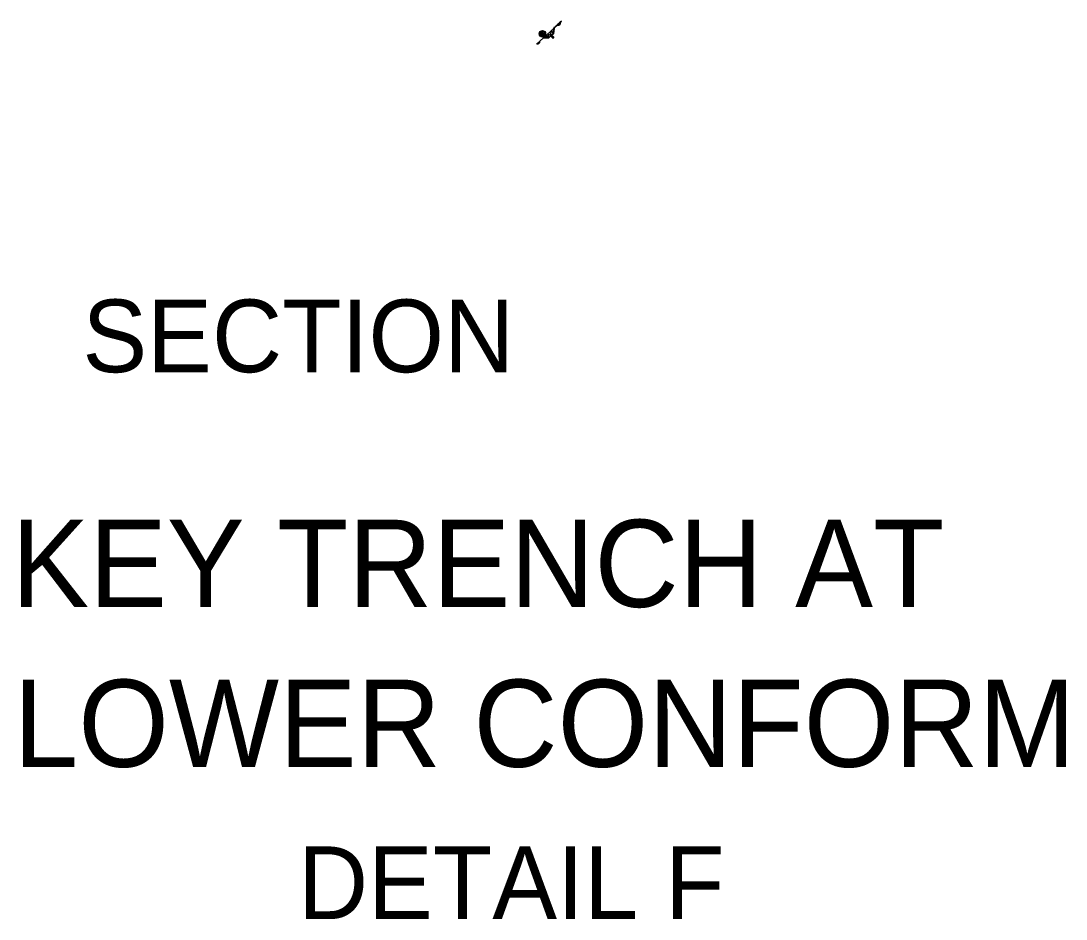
# Model space of a CAD drawing. Extents: x -3309 to -1974, y -112 to 874.
# Drawn here: x -2163.7 to -2019.8, y 87.5 to 211.1 of the extents above; entities that cross this region are included whole.
import ezdxf

# ---------------------------------------------------------------- set-up
doc = ezdxf.new("R2010")
doc.units = 0
for name, color, linetype in [('ls_AREA-EC', 7, 'Continuous'), ('ls_AREA-EC-ROLLED-PRODUCT', 7, 'Continuous'), ('mc_SLOPE-PROTECTION', 7, 'Continuous'), ('rd_PROFILE-OG', 7, 'Continuous'), ('str_Misc-Steel-A', 7, 'Continuous'), ('wpc_NO-PLOT', 7, 'Continuous'), ('wpc_TEMP-FIBER-ROLL', 7, 'Continuous')]:
    doc.layers.add(name, color=color, linetype=linetype)

msp = doc.modelspace()

# ---------------------------------------------------------------- linework, layer by layer
at = {"layer": 'ls_AREA-EC'}
for points in [[(-2090.36, 209.95), (-2090.38, 210.06), (-2090.33, 210.1), (-2090.26, 210.26), (-2090.12, 210.3), (-2090.01, 210.48), (-2089.78, 210.59), (-2089.78, 210.62)], [(-2089.78, 210.6), (-2089.75, 210.69), (-2089.71, 210.74), (-2089.55, 210.8), (-2089.49, 210.93), (-2089.3, 211.09)], [(-2091.57, 208.85), (-2091.5, 208.86), (-2091.38, 208.79), (-2091.33, 208.82), (-2091.19, 208.88), (-2091, 208.8), (-2090.85, 209.01), (-2090.71, 209.06), (-2090.61, 209.22), (-2090.43, 209.3), (-2090.45, 209.58), (-2090.41, 209.66)], [(-2090.36, 209.95), (-2090.35, 209.81), (-2090.43, 209.64)]]:
    msp.add_spline(points, degree=3, dxfattribs=at)
at = {"layer": 'ls_AREA-EC-ROLLED-PRODUCT'}
msp.add_circle((-2091.91, 209.32), 0.447, dxfattribs=at)
at = {"layer": 'mc_SLOPE-PROTECTION'}
for p, q in [((-2090.3, 210.07), (-2091.74, 208.77)), ((-2090.3, 210.07), (-2090.39, 209.3)), ((-2089.27, 211.01), (-2090.3, 210.07)), ((-2091.75, 208.77), (-2091, 208.76)), ((-2090.39, 209.3), (-2091, 208.76))]:
    msp.add_line(p, q, dxfattribs=at)
at = {"layer": 'rd_PROFILE-OG'}
for p, q in [((-2089.72, 210.58), (-2089.72, 210.4)), ((-2089.63, 210.68), (-2089.6, 210.5)), ((-2089.62, 210.65), (-2089.42, 210.68)), ((-2089.61, 210.61), (-2089.47, 210.61)), ((-2089.61, 210.55), (-2089.53, 210.54)), ((-2089.59, 210.71), (-2089.37, 210.74)), ((-2091.74, 208.77), (-2092.74, 207.88)), ((-2091.56, 208.92), (-2091.58, 208.91)), ((-2091.58, 208.91), (-2091.56, 208.9)), ((-2091.56, 208.9), (-2091.56, 208.92)), ((-2091.38, 208.86), (-2091.39, 208.85)), ((-2091.39, 208.85), (-2091.37, 208.84)), ((-2091.35, 208.86), (-2091.38, 208.86)), ((-2091.37, 208.84), (-2091.35, 208.86)), ((-2091.34, 209), (-2091.35, 208.98)), ((-2091.35, 208.98), (-2091.34, 208.97)), ((-2091.32, 208.99), (-2091.34, 209)), ((-2091.34, 208.97), (-2091.32, 208.99)), ((-2091.24, 209.09), (-2091.26, 209.07)), ((-2091.25, 209.07), (-2091.24, 209.06)), ((-2091.22, 209.08), (-2091.24, 209.09)), ((-2091.24, 209.06), (-2091.22, 209.08)), ((-2091.2, 208.95), (-2091.17, 208.95)), ((-2091.19, 208.92), (-2091.2, 208.95)), ((-2091.17, 208.95), (-2091.19, 208.92)), ((-2091.11, 208.98), (-2091.12, 208.97)), ((-2091.12, 208.97), (-2091.11, 208.96)), ((-2091.1, 209.24), (-2091.11, 209.25)), ((-2091.11, 209.25), (-2091.11, 209.25)), ((-2091.11, 209.25), (-2091.11, 209.24)), ((-2091.11, 209.24), (-2091.1, 209.24)), ((-2091.11, 208.96), (-2091.09, 208.98)), ((-2091.09, 208.98), (-2091.11, 208.98)), ((-2091.09, 209.05), (-2091.1, 209.06)), ((-2091.1, 209.06), (-2091.1, 209.05)), ((-2091.1, 209.06), (-2091.1, 209.05)), ((-2091.1, 209.05), (-2091.09, 209.05)), ((-2091.09, 208.89), (-2091.1, 208.88)), ((-2091.1, 208.88), (-2091.08, 208.88)), ((-2091.08, 208.88), (-2091.09, 208.89)), ((-2091.09, 208.89), (-2091.09, 208.89)), ((-2091.06, 209.16), (-2091.07, 209.15)), ((-2091.07, 209.15), (-2091.05, 209.14)), ((-2091.03, 209.16), (-2091.06, 209.16)), ((-2091.05, 209.14), (-2091.03, 209.16)), ((-2091.03, 208.84), (-2091.04, 208.82)), ((-2091.04, 208.83), (-2091.02, 208.81)), ((-2091, 208.83), (-2091.03, 208.84)), ((-2091.02, 208.81), (-2091, 208.83)), ((-2091, 209.02), (-2091.01, 209.04)), ((-2091.01, 209.04), (-2091.01, 209.03)), ((-2091.01, 209.04), (-2091.01, 209.02)), ((-2091.01, 209.03), (-2091, 209.02)), ((-2091, 208.98), (-2091.01, 208.99)), ((-2091.01, 208.99), (-2091.01, 208.99)), ((-2091.01, 208.99), (-2091.01, 208.98)), ((-2091.01, 208.98), (-2091, 208.98)), ((-2090.99, 209.44), (-2090.97, 209.43)), ((-2090.98, 209.44), (-2090.99, 209.43)), ((-2090.97, 209.43), (-2090.98, 209.44)), ((-2090.96, 209.28), (-2090.93, 209.28)), ((-2090.93, 209.28), (-2090.95, 209.25)), ((-2090.95, 209.25), (-2090.95, 209.28)), ((-2090.91, 209.05), (-2090.88, 209.05)), ((-2090.88, 209.05), (-2090.9, 209.02)), ((-2090.9, 209.02), (-2090.9, 209.05)), ((-2090.84, 209.22), (-2090.85, 209.23)), ((-2090.85, 209.23), (-2090.85, 209.23)), ((-2090.85, 209.23), (-2090.85, 209.22)), ((-2090.85, 209.22), (-2090.84, 209.22)), ((-2090.79, 209.39), (-2090.8, 209.37)), ((-2090.8, 209.38), (-2090.78, 209.36)), ((-2090.76, 209.38), (-2090.79, 209.39)), ((-2090.78, 209.36), (-2090.76, 209.38)), ((-2090.75, 209.52), (-2090.76, 209.5)), ((-2090.76, 209.51), (-2090.75, 209.49)), ((-2090.75, 209.49), (-2090.73, 209.52)), ((-2090.73, 209.52), (-2090.75, 209.52)), ((-2090.72, 209.15), (-2090.69, 209.16)), ((-2090.71, 209.12), (-2090.72, 209.15)), ((-2090.69, 209.16), (-2090.71, 209.12)), ((-2090.7, 209.27), (-2090.7, 209.24)), ((-2090.68, 209.27), (-2090.7, 209.27)), ((-2090.7, 209.24), (-2090.68, 209.25)), ((-2090.68, 209.25), (-2090.68, 209.27)), ((-2090.66, 209.61), (-2090.67, 209.59)), ((-2090.67, 209.6), (-2090.65, 209.59)), ((-2090.63, 209.61), (-2090.66, 209.61)), ((-2090.65, 209.59), (-2090.63, 209.61)), ((-2090.64, 209.35), (-2090.65, 209.36)), ((-2090.65, 209.36), (-2090.65, 209.36)), ((-2090.65, 209.36), (-2090.65, 209.35)), ((-2090.65, 209.35), (-2090.64, 209.35)), ((-2090.61, 209.47), (-2090.58, 209.48)), ((-2090.6, 209.44), (-2090.61, 209.47)), ((-2090.58, 209.48), (-2090.6, 209.44)), ((-2090.55, 209.4), (-2090.56, 209.42)), ((-2090.56, 209.42), (-2090.56, 209.41)), ((-2090.56, 209.41), (-2090.55, 209.4)), ((-2090.56, 209.41), (-2090.56, 209.4)), ((-2090.52, 209.51), (-2090.53, 209.49)), ((-2090.53, 209.5), (-2090.52, 209.48)), ((-2090.51, 209.76), (-2090.52, 209.77)), ((-2090.52, 209.77), (-2090.52, 209.77)), ((-2090.52, 209.77), (-2090.52, 209.76)), ((-2090.52, 209.76), (-2090.51, 209.76)), ((-2090.52, 209.48), (-2090.5, 209.51)), ((-2090.5, 209.51), (-2090.52, 209.51)), ((-2090.51, 209.32), (-2090.52, 209.3)), ((-2090.52, 209.31), (-2090.51, 209.29)), ((-2090.5, 209.57), (-2090.51, 209.58)), ((-2090.51, 209.58), (-2090.51, 209.58)), ((-2090.51, 209.58), (-2090.51, 209.57)), ((-2090.51, 209.57), (-2090.5, 209.57)), ((-2090.51, 209.29), (-2090.49, 209.32)), ((-2090.49, 209.32), (-2090.51, 209.32)), ((-2090.47, 209.69), (-2090.48, 209.67)), ((-2090.48, 209.68), (-2090.46, 209.66)), ((-2090.44, 209.69), (-2090.47, 209.69)), ((-2090.46, 209.66), (-2090.44, 209.69)), ((-2090.4, 209.82), (-2090.41, 209.8)), ((-2090.41, 209.81), (-2090.4, 209.8)), ((-2090.4, 209.8), (-2090.38, 209.82)), ((-2090.38, 209.82), (-2090.4, 209.82)), ((-2092.56, 208.02), (-2092.57, 207.84)), ((-2092.47, 208.11), (-2092.45, 207.93)), ((-2092.47, 208.09), (-2092.27, 208.11)), ((-2092.46, 208.04), (-2092.32, 208.05)), ((-2092.46, 207.98), (-2092.38, 207.98)), ((-2092.44, 208.15), (-2092.22, 208.17))]:
    msp.add_line(p, q, dxfattribs=at)
at = {"layer": 'str_Misc-Steel-A'}
for p, q in [((-2090.41, 208.68), (-2090.84, 209.1)), ((-2090.39, 208.7), (-2090.82, 209.11)), ((-2090.31, 208.8), (-2090.74, 209.21)), ((-2090.3, 208.81), (-2090.72, 209.22)), ((-2090.41, 208.68), (-2090.39, 208.7)), ((-2090.31, 208.8), (-2090.3, 208.81))]:
    msp.add_line(p, q, dxfattribs=at)
for radius in [0.0833, 0.065]:
    msp.add_arc((-2090.78, 209.16), radius, 46.0064, 226.007, dxfattribs=at)
at = {"layer": 'wpc_TEMP-FIBER-ROLL'}
for centre, radius in [((-2091.91, 209.32), 0.375), ((-2091.9, 209.3), 0.162), ((-2091.9, 209.34), 0.0905), ((-2091.91, 209.32), 0.0194)]:
    msp.add_circle(centre, radius, dxfattribs=at)
for centre, radius, start, end in [((-2091.91, 209.3), 0.304, 72.112, 51.2351), ((-2091.92, 209.32), 0.233, 120.5736, 40.1974), ((-2091.92, 209.32), 0.233, 68.5042, 119.1202)]:
    msp.add_arc(centre, radius, start, end, dxfattribs=at)

# ---------------------------------------------------------------- texts
at = {"layer": 'wpc_NO-PLOT'}
for s, height, p in [('SECTION', 10, (-2155.22, 162.75)), ('KEY TRENCH AT', 12, (-2165, 130.45)), ('LOWER CONFORM', 12, (-2164.71, 108.45)), ('DETAIL F', 10, (-2125.55, 87.51))]:
    msp.add_text(s, height=height, dxfattribs=at).set_placement(p)

doc.saveas('drawing.dxf')
